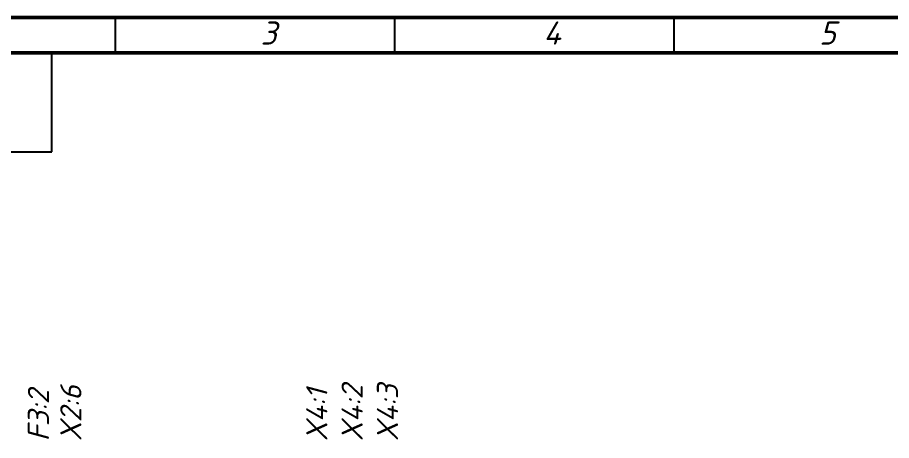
# Model space of a CAD drawing. Header units: millimetres. Extents: x 0 to 53000, y -591 to 24400.
# Drawn here: x 4456.1 to 4579.8, y 524 to 583.9 of the extents above; entities that cross this region are included whole.
import ezdxf
from ezdxf.enums import TextEntityAlignment as Align

# ---------------------------------------------------------------- set-up
doc = ezdxf.new("R2010")
doc.units = ezdxf.units.MM
doc.linetypes.add('Caddy_Solid', pattern=[0])
doc.layers.add('Основная', color=7, linetype='Continuous', lineweight=30)
doc.layers.add('Привязки', color=2, linetype='Continuous', lineweight=0, plot=False, transparency=0.8)
doc.layers.add('рамка', color=253, linetype='Continuous', lineweight=5, transparency=0.8)
doc.styles.add('текст', font='isocpeui.ttf')

# ---------------------------------------------------------------- blocks, each defined once
blk = doc.blocks.new('*U107')
for p, q in [((90, 292), (90, 292)), ((90, 292), (90, 292)), ((90, 278), (90, 292)), ((90, 292), (90, 292)), ((90, 292), (90, 292)), ((90, 292), (90, 292)), ((20, 278), (90, 278))]:
    blk.add_line(p, q)
blk.add_lwpolyline([(20, 5), (415, 5), (415, 292), (20, 292)], close=True)
at = {"layer": 'Привязки'}
blk.add_lwpolyline([(0, 0), (420, 0), (420, 297), (0, 297)], close=True, dxfattribs=at)
at = {"layer": 'рамка'}
blk.add_lwpolyline([(0, 297), (420, 297), (420, 0), (0, 0)], close=True, dxfattribs=at)
at = {"style": 'текст'}
for tag, p, height in [('12', (90, 292), 0.00000373), ('13', (90, 292), 0.00000373), ('27', (90, 292), 0.00000522), ('29', (105, 249), 3.5), ('28', (415, 20), 0.0000438), ('ИЗМ2', (230.5, 16), 2.5), ('ЛИСТИЗМ2', (237.5, 16), 2.5), ('№ДОКУМИЗМ2', (247.5, 16), 2.5), ('ОБОЗНАЧЕНИЕ', (300, 11), 5), ('ИЗМ1', (230.5, 11), 2.5), ('ЛИСТИЗМ1', (237.5, 11), 2.5), ('№ДОКУМИЗМ1', (247.5, 11), 2.5), ('ПОДПИЗМ1', (270.5, 11), 2.5), ('ДАТАИЗМ1', (285.5, 11), 2.5), ('ДАТАНКОНТР', (285.5, 11), 2.5), ('ДАТАУТВ', (285.5, 6), 2.5), ('РАЗРАБ', (415, 5), 0.0000135), ('ЛИСТОВ', (415, 5), 0.0000135), ('ПРОВ', (415, 5), 0.0000135), ('ТКОНТР', (415, 5), 0.0000135), ('НКОНТР', (415, 5), 0.0000135), ('УТВ', (415, 5), 0.0000135), ('10', (415, 5), 0.0000135), ('11', (415, 5), 0.0000135), ('ПОДПИЗМ2', (415, 5), 0.0000135), ('ДАТАИЗМ2', (415, 5), 0.0000135), ('ИЗМ3', (415, 5), 0.0000135), ('ЛИСТИЗМ3', (415, 5), 0.0000135), ('№ДОКУМИЗМ3', (415, 5), 0.0000135), ('ПОДПИЗМ3', (415, 5), 0.0000135), ('ДАТАИЗМ3', (415, 5), 0.0000135), ('ИЗМ4', (415, 5), 0.0000135), ('ЛИСТИЗМ4', (415, 5), 0.0000135), ('№ДОКУМИЗМ4', (415, 5), 0.0000135), ('ПОДПИЗМ4', (415, 5), 0.0000135), ('ДАТАИЗМ4', (415, 5), 0.0000135), ('ДАТАРАЗРАБ', (415, 5), 0.0000135), ('ДАТАПРОВ', (415, 5), 0.0000135), ('ДАТАТКОНТР', (415, 5), 0.0000135)]:
    blk.add_attdef(tag, p, '', height=height, dxfattribs=at)
for tag, p, height, rotation in [('ОБОЗНАЧЕНИЕ-ВЕРХ', (85, 286), 3.5, 180), ('ПРИМЕНЯЕМОСТЬ', (19, 232.5), 2.5, 90), ('СПРАВ№', (19, 172.5), 2.5, 90), ('ДАТАУЧЁТАДУБЛ', (19, 115.5), 2.5, 90), ('ИНВ№ДУБЛ', (19, 90.5), 2.5, 90), ('ВЗАМИНВ№', (19, 65.5), 2.5, 90), ('ДАТАУЧЁТА', (19, 30.5), 2.5, 90), ('ИНВ№ПОДЛ', (19, 5.5), 2.5, 90)]:
    blk.add_attdef(tag, p, '', height=height, rotation=rotation, dxfattribs=at)
blk.add_attdef('30', text='', height=5, dxfattribs=at).set_placement((355, 34), align=Align.MIDDLE)
for tag, height, p in [('ЛИСТ', 2.5, (410, 9)), ('НАИМЕНОВАНИЕ1', 0.000027, (415, 5)), ('НАИМЕНОВАНИЕ2', 0.0000189, (415, 5)), ('НАИМЕНОВАНИЕ3', 0.0000189, (415, 5)), ('НАИМЕНОВАНИЕ4', 0.0000135, (415, 5)), ('МАССА', 0.0000189, (415, 5)), ('МАСШТАБ', 0.0000189, (415, 5)), ('МАТЕРИАЛ1', 0.0000135, (415, 5)), ('МАТЕРИАЛ2', 0.0000135, (415, 5)), ('МАТЕРИАЛ3', 0.0000135, (415, 5)), ('ПРЕДПРИЯТИЕ1', 0.0000189, (415, 5)), ('ПРЕДПРИЯТИЕ2', 0.0000189, (415, 5)), ('ПРЕДПРИЯТИЕ3', 0.0000189, (415, 5))]:
    blk.add_attdef(tag, text='', height=height, dxfattribs=at).set_placement(p, align=Align.CENTER)
for tag in ['ЛИТЕРА', 'ЛИТЕРА2', 'ЛИТЕРА3']:
    blk.add_attdef(tag, text='', height=0.0000135, dxfattribs=at).set_placement((415, 5), align=Align.RIGHT)
for tag in ['ИНДЕКС', 'ИНДЕКС2', 'ИНДЕКС3']:
    blk.add_attdef(tag, text='', height=0.0000135, dxfattribs=at).set_placement((415, 5), align=Align.TOP_LEFT)

msp = doc.modelspace()

# ---------------------------------------------------------------- linework, layer by layer
msp.add_line((4391, 583.88897), (4786, 583.88898))
at = {"linetype": 'Caddy_Solid', "lineweight": 25}
for p, q in [((4470, 578.88897), (4470, 583.88897)), ((4509.5, 578.88897), (4509.5, 583.88897)), ((4549, 578.88897), (4549, 583.88897))]:
    msp.add_line(p, q, dxfattribs=at)
at = {"linetype": 'Caddy_Solid', "lineweight": 50}
msp.add_line((4391, 578.88897), (4786, 578.88897), dxfattribs=at)
at = {"layer": 'Основная', "linetype": 'Caddy_Solid', "lineweight": 50}
msp.add_line((4791.00001, 583.88897), (4371.00001, 583.88897), dxfattribs=at)

# ---------------------------------------------------------------- block references
msp.add_blockref('*U107', (4371, 286.88897))

# ---------------------------------------------------------------- texts
at = {"lineweight": 60, "style": 'текст'}
for s, p in [('3', (4490.5, 580.04898)), ('4', (4530.5, 580.04898)), ('5', (4569.5, 580.04898))]:
    msp.add_text(s, height=3.27499, dxfattribs=at).set_placement(p)
at = {"layer": 'Основная', "char_height": 3, "attachment_point": 4, "rotation": 90, "style": 'текст'}
for s, insert in [('F3:2', (4459.10053, 523.93271)), ('X2:6', (4463.68273, 523.93271)), ('X4:1', (4498.46522, 523.93271)), ('X4:2', (4503.46522, 523.93271)), ('X4:3', (4508.46522, 523.93271))]:
    msp.add_mtext_dynamic_manual_height_columns(s, width=17.476016, gutter_width=15, heights=[0], dxfattribs=dict(at, insert=insert))

doc.saveas('drawing.dxf')
